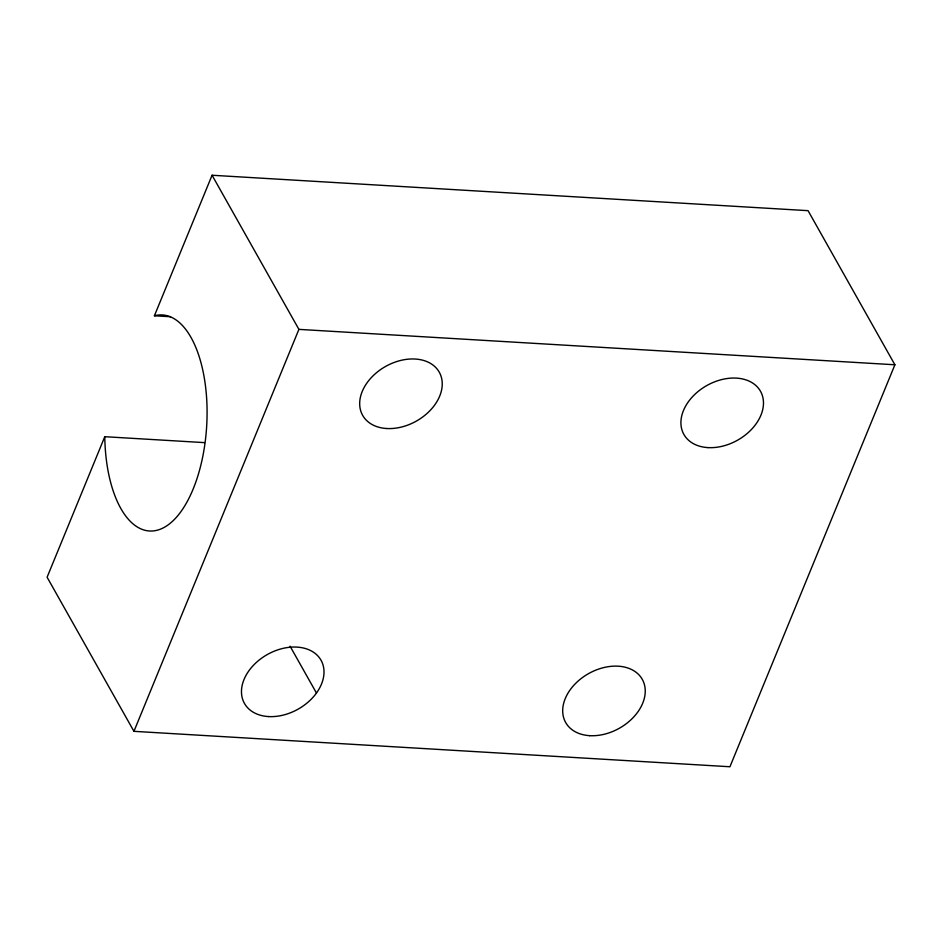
<?xml version="1.0" encoding="UTF-8"?>
<svg xmlns="http://www.w3.org/2000/svg" width="942" height="942" viewBox="0 0 942 942"><rect width="100%" height="100%" fill="white"/><g stroke="black" fill="none" stroke-linecap="round" stroke-linejoin="round"><path stroke-width="1.41" d="M104.774 436.699L47.1 577.222L133.941 731.333L729.932 766.753L894.9 364.778L808.059 210.667L212.068 175.247L154.406 315.77A108.224 50.856 -86.6 0 1 207.063 409.228A108.224 50.856 -86.6 0 1 157.432 530.158A108.224 50.856 -86.6 0 1 104.774 436.699L204.426 442.622M133.941 731.333L298.908 329.37L212.068 175.247M154.406 315.77L170.526 316.724M298.908 329.37L894.9 364.778M290.065 646.2L316.465 693.053M268.482 716.568A43.968 31.357 -29.4 0 0 323.412 666.453A43.968 31.357 -29.4 0 0 256.318 662.473A43.968 31.357 -29.4 0 0 268.482 716.568M386.703 428.516A43.968 31.357 -29.4 0 0 441.645 378.39A43.968 31.357 -29.4 0 0 374.539 374.41A43.968 31.357 -29.4 0 0 386.703 428.516M707.937 447.603A43.968 31.357 -29.4 0 0 762.879 397.489A43.968 31.357 -29.4 0 0 695.773 393.497A43.968 31.357 -29.4 0 0 707.937 447.603M589.716 735.667A43.968 31.357 -29.4 0 0 644.646 685.541A43.968 31.357 -29.4 0 0 577.552 681.561A43.968 31.357 -29.4 0 0 589.716 735.667"/></g></svg>
